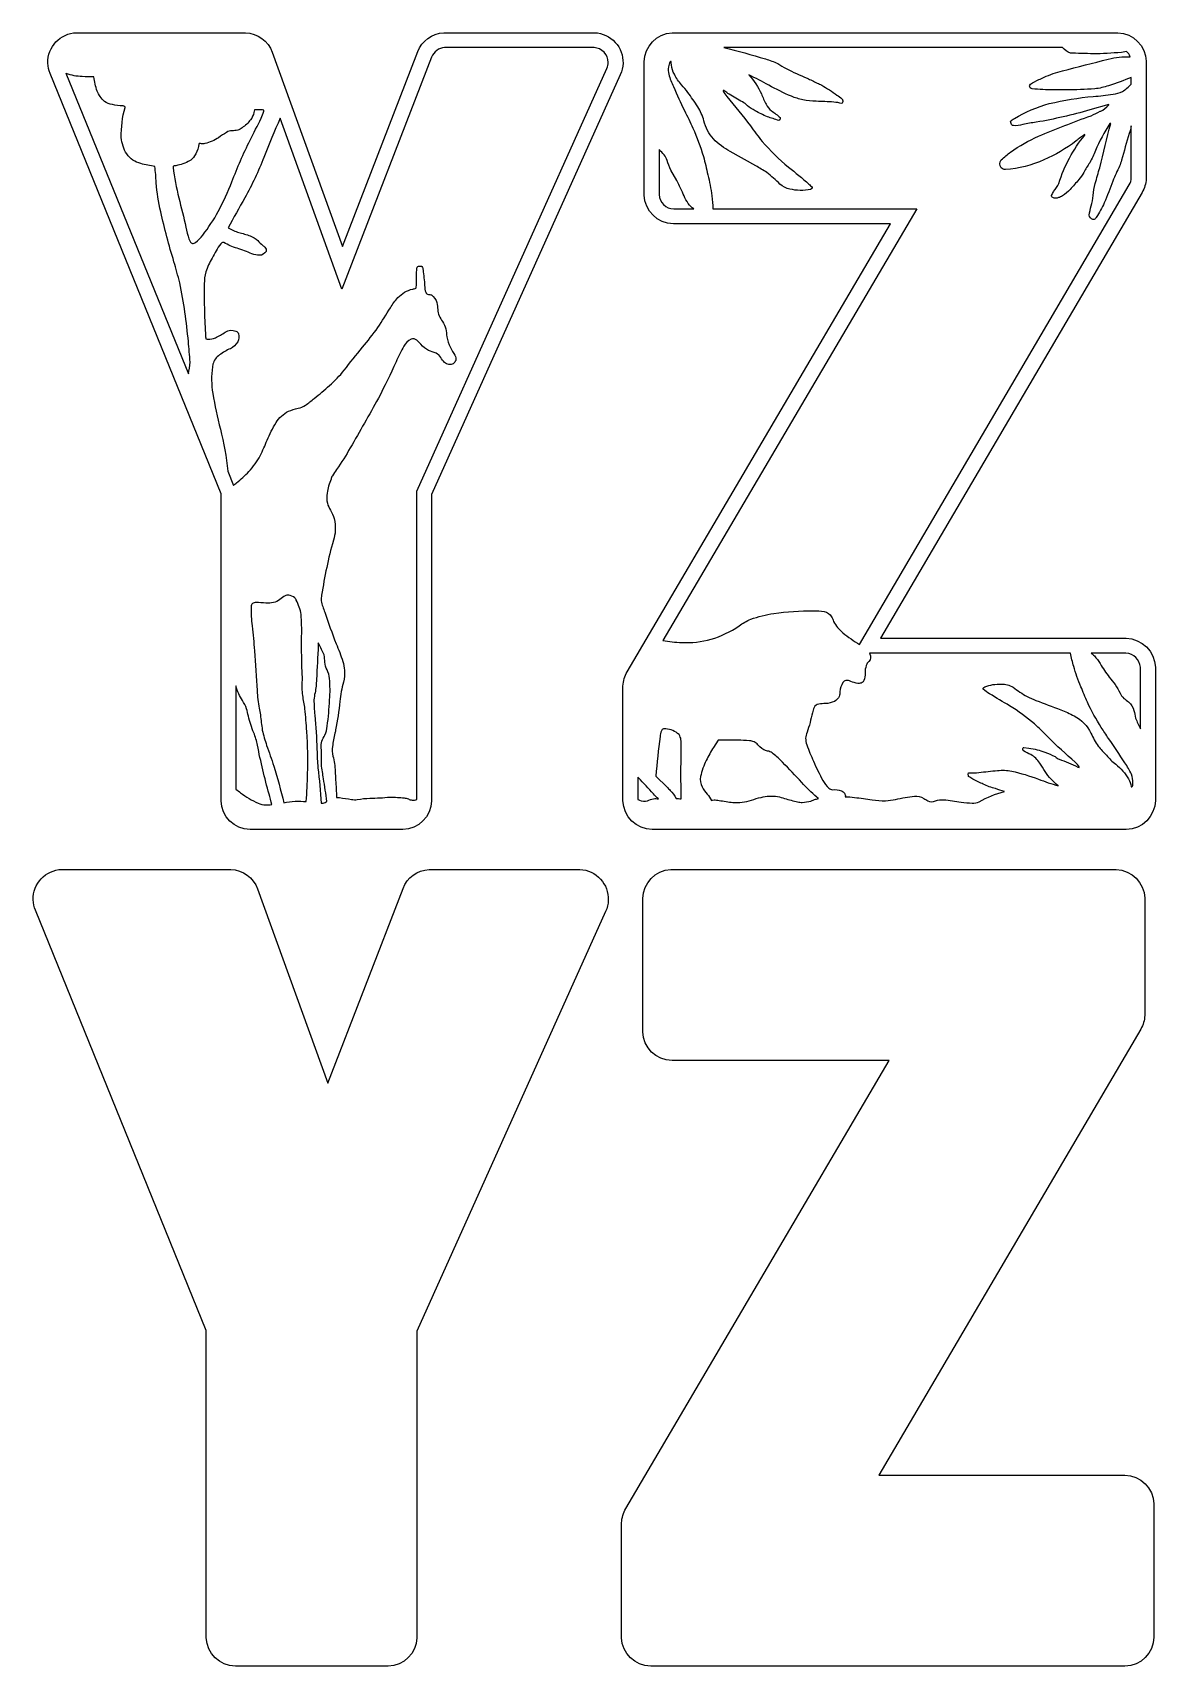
# Model space of a CAD drawing. Extents: x 0 to 1147, y -1 to 1047.
# Drawn here: x 0 to 718, y 0 to 1046 of the extents above; entities that cross this region are included whole.
import ezdxf

# ---------------------------------------------------------------- set-up
doc = ezdxf.new("R2010")
doc.units = 0
doc.header["$MEASUREMENT"] = 0
doc.layers.add('Layer 1', color=7, linetype='Continuous', lineweight=0)

msp = doc.modelspace()

# ---------------------------------------------------------------- linework, layer by layer
at = {"layer": 'Layer 1', "color": 1, "lineweight": 25, "true_color": 0xff0000}
for points, knots in [([(262.7, 1046.3), (255.2, 1045.9), (248.8, 1041.1), (246.1, 1034.2), (246.1, 1034.2), (197.9, 909.5), (197.9, 909.5), (197.9, 909.5), (153, 1033.8), (153, 1033.8), (150.4, 1041.1), (143.6, 1046), (135.9, 1046.3), (135.9, 1046.3), (27.8, 1046.3), (27.8, 1046.3), (17.3, 1046), (9.1, 1037.3), (9.4, 1026.8), (9.5, 1024.6), (9.9, 1022.3), (10.8, 1020.2), (10.8, 1020.2), (120.2, 751), (120.2, 751), (120.2, 751), (120.2, 554.5), (120.2, 554.5), (120.5, 544.4), (128.7, 536.3), (138.8, 536.1), (138.8, 536.1), (236.5, 536.1), (236.5, 536.1), (246.6, 536.4), (254.7, 544.4), (255, 554.5), (255, 554.5), (255, 750.7), (255, 750.7), (255, 750.7), (375.7, 1019.4), (375.7, 1019.4), (380.1, 1028.9), (375.9, 1040.2), (366.4, 1044.6), (364.2, 1045.6), (361.8, 1046.2), (359.3, 1046.3), (359.3, 1046.3), (263.2, 1046.3), (263.2, 1046.3), (263.2, 1046.3), (262.7, 1046.3), (262.7, 1046.3)], [0, 0, 0, 0, 1, 1, 1, 2, 2, 2, 3, 3, 3, 4, 4, 4, 5, 5, 5, 6, 6, 6, 7, 7, 7, 8, 8, 8, 9, 9, 9, 10, 10, 10, 11, 11, 11, 12, 12, 12, 13, 13, 13, 14, 14, 14, 15, 15, 15, 16, 16, 16, 17, 17, 17, 18, 18, 18, 18]), ([(408.9, 1046.3), (399, 1045.7), (391.2, 1037.6), (391, 1027.7), (391, 1027.7), (391, 942.4), (391, 942.4), (391.3, 932.2), (399.5, 924.1), (409.7, 923.9), (409.7, 923.9), (548.7, 923.9), (548.7, 923.9), (548.7, 923.9), (380.1, 637.2), (380.1, 637.2), (378.5, 634.4), (377.6, 631.2), (377.4, 628), (377.4, 628), (377.4, 554.5), (377.4, 554.5), (377.8, 544.4), (386, 536.3), (396.1, 536.1), (396.1, 536.1), (699.5, 536.1), (699.5, 536.1), (709.7, 536.4), (717.9, 544.6), (718.1, 554.8), (718.1, 554.8), (718.1, 640), (718.1, 640), (717.8, 650.2), (709.5, 658.3), (699.4, 658.6), (699.4, 658.6), (542.2, 658.6), (542.2, 658.6), (542.2, 658.6), (709.6, 944), (709.6, 944), (711.2, 946.7), (712.1, 949.7), (712.2, 952.8), (712.2, 952.8), (712.2, 1028), (712.2, 1028), (711.9, 1037.9), (704, 1045.9), (694, 1046.3), (694, 1046.3), (409.4, 1046.3), (409.4, 1046.3), (409.4, 1046.3), (408.9, 1046.3), (408.9, 1046.3)], [0, 0, 0, 0, 1, 1, 1, 2, 2, 2, 3, 3, 3, 4, 4, 4, 5, 5, 5, 6, 6, 6, 7, 7, 7, 8, 8, 8, 9, 9, 9, 10, 10, 10, 11, 11, 11, 12, 12, 12, 13, 13, 13, 14, 14, 14, 15, 15, 15, 16, 16, 16, 17, 17, 17, 18, 18, 18, 19, 19, 19, 19]), ([(358.9, 1036.8), (364, 1036.5), (367.9, 1032.3), (367.9, 1027.3), (367.9, 1026), (367.6, 1024.6), (367.1, 1023.5), (367.1, 1023.5), (245.5, 752.7), (245.5, 752.7), (245.5, 752.7), (245.5, 555.6), (245.5, 555.6), (244.6, 555), (243.6, 554.7), (242.5, 554.9), (241.7, 555.1), (240.9, 555.3), (240.1, 555.7), (239.2, 556), (238.3, 556.3), (237.4, 556.4), (235.9, 556.5), (234.5, 556.6), (233.1, 556.7), (231.5, 556.9), (229.9, 557), (228.3, 556.9), (224.1, 556.5), (219.8, 556.3), (215.5, 556.2), (212.8, 556.1), (210.1, 555.8), (207.4, 555.3), (206.2, 555.2), (204.9, 555.2), (203.7, 555.4), (201.2, 555.8), (198.6, 556.2), (196.1, 556.6), (195.5, 556.7), (194.8, 556.7), (194.2, 556.6), (194.1, 558.5), (194, 560.3), (193.9, 562.2), (193.6, 565.9), (193.4, 569.7), (193.3, 573.4), (193.2, 576.7), (192.6, 580), (191.8, 583.2), (191.3, 585.2), (191.3, 587.2), (191.6, 589.3), (191.9, 592.2), (192.4, 595.1), (193.1, 597.9), (193.3, 598.6), (193.5, 599.2), (193.5, 599.9), (194.8, 605.9), (195.7, 612), (196.2, 618.2), (196.7, 622.4), (197.5, 626.5), (198.6, 630.5), (199.3, 633), (199.5, 635.5), (199.2, 638.1), (199.1, 640), (198.7, 641.9), (198.1, 643.7), (196.9, 647.6), (195.5, 651.4), (193.9, 655.1), (191.3, 661.8), (188.9, 668.5), (186.6, 675.3), (185.7, 677.7), (184.9, 680.1), (184.2, 682.6), (184.2, 683.8), (184.4, 685), (184.6, 686.2), (186.4, 698.1), (188.9, 709.8), (192.1, 721.3), (192.7, 723.3), (193.2, 725.4), (193.3, 727.5), (193.5, 730.1), (193.2, 732.7), (192.6, 735.3), (192, 737.1), (191.2, 738.9), (190.2, 740.6), (189.4, 741.9), (188.7, 743.4), (188.3, 745), (187.8, 747.2), (187.8, 749.4), (188.1, 751.6), (188.6, 754.6), (189.4, 757.6), (190.6, 760.4), (190.8, 761.2), (191.1, 761.9), (191.5, 762.6), (192.3, 764), (193.2, 765.4), (194.2, 766.6), (197.3, 771.1), (200.2, 775.8), (202.9, 780.5), (209, 791), (215, 801.6), (220.9, 812.3), (224.9, 819.9), (228.7, 827.7), (232.2, 835.6), (233.7, 839), (235.3, 842.4), (237.2, 845.6), (238.3, 847.5), (239.9, 849), (241.9, 850), (243.1, 850.5), (244.5, 850.3), (245.5, 849.5), (246.5, 848.7), (247.3, 847.9), (248.1, 846.9), (249.4, 845.2), (251.1, 843.9), (253, 842.9), (254.6, 842.2), (256.2, 841.6), (257.9, 841.1), (259.1, 840.5), (260.1, 839.6), (260.8, 838.4), (261.6, 837.3), (262.4, 836.2), (263.2, 835.1), (264.7, 833.7), (267, 833.4), (268.8, 834.4), (269.5, 835), (270.1, 835.7), (270.4, 836.5), (270.7, 837.6), (270.5, 838.8), (269.9, 839.8), (268.9, 841.4), (267.9, 843.1), (267, 844.8), (266, 847), (265.2, 849.3), (264.7, 851.6), (264.5, 853.3), (264.3, 855), (264.1, 856.7), (263.6, 858.4), (262.9, 859.9), (262, 861.4), (261.2, 862.6), (260.4, 863.8), (259.7, 865.1), (259.2, 866.4), (258.9, 867.7), (258.9, 869), (258.8, 870.5), (258.7, 872), (258.4, 873.5), (257.8, 875.4), (256.5, 877.2), (254.9, 878.4), (254.3, 878.7), (253.6, 878.8), (252.9, 878.8), (252.1, 878.7), (251.4, 879.3), (251.2, 880.1), (250.8, 881.5), (250.6, 882.9), (250.5, 884.4), (250.3, 887.7), (249.9, 891), (249.5, 894.4), (249.4, 895.2), (249.2, 895.9), (248.8, 896.6), (248.8, 896.6), (248.7, 896.8), (248.7, 896.8), (248.6, 896.9), (248.4, 896.9), (248.2, 896.9), (247.5, 897), (246.8, 896.9), (246.2, 896.7), (245.8, 896.4), (245.6, 896), (245.6, 895.5), (245.4, 893.8), (245.3, 892.1), (245.4, 890.3), (245.4, 887.9), (245.3, 885.5), (245.1, 883.1), (245.1, 883), (245, 882.8), (244.9, 882.7), (244.2, 882.5), (243.6, 882.3), (242.9, 882.2), (239.2, 881.3), (235.9, 879.4), (233.4, 876.7), (231.6, 874.7), (230, 872.5), (228.6, 870.2), (226, 865.9), (223.3, 861.7), (220.6, 857.6), (217.4, 853.2), (214.1, 849), (210.7, 844.9), (206.8, 840), (202.8, 835.1), (199, 830.2), (196.1, 826.6), (193, 823.4), (189.6, 820.4), (186.4, 817.5), (183.2, 814.8), (179.8, 812.2), (178, 810.6), (176.2, 809.2), (174.2, 807.8), (172.8, 806.8), (171.2, 806.2), (169.5, 805.9), (167.4, 805.4), (165.4, 804.8), (163.4, 803.9), (160.1, 802.3), (157.4, 799.8), (155.4, 796.7), (153.2, 793.1), (151.3, 789.3), (149.7, 785.4), (148.4, 782.1), (146.9, 778.8), (145.3, 775.5), (143.3, 771.8), (140.9, 768.4), (138.1, 765.3), (135.6, 762.8), (132.9, 760.4), (130.1, 758.1), (129.4, 757.6), (128.8, 757.1), (128.2, 756.5), (128.2, 756.5), (124.5, 765.6), (124.5, 765.6), (123.6, 774.7), (122, 783.7), (119.8, 792.5), (117.9, 800.1), (116.2, 807.7), (114.9, 815.4), (114, 821), (113.9, 826.8), (114.7, 832.4), (114.7, 832.4), (115, 834.1), (115, 834.1), (115.7, 836.5), (117.2, 838.6), (119.3, 840), (121.4, 841.6), (123.7, 843), (126.2, 844), (128.1, 845), (129.7, 846.6), (130.9, 848.4), (131.8, 850), (131.9, 851.9), (131.4, 853.6), (131.1, 854.3), (130.5, 854.9), (129.7, 855.2), (127.5, 856.2), (124.9, 856), (122.9, 854.6), (120.9, 853.2), (118.8, 852), (116.6, 850.9), (115.1, 850.3), (113.5, 850), (111.9, 850), (111.5, 850.1), (111.1, 850.2), (110.7, 850.3), (110.7, 850.3), (110.6, 850.4), (110.6, 850.4), (110.4, 851.2), (110.2, 852), (110.2, 852.8), (109.6, 863.7), (109.4, 874.6), (109.5, 885.6), (109.5, 888.1), (109.8, 890.7), (110.4, 893.2), (111.5, 896.2), (112.9, 899.1), (114.5, 902), (116.1, 905.2), (117.9, 908.2), (120, 911.1), (120.4, 911.6), (120.9, 911.9), (121.5, 912), (121.7, 912), (121.9, 912), (122.1, 911.9), (124.7, 910.4), (127.5, 909.2), (130.5, 908.3), (133.7, 907.2), (136.8, 906), (140, 904.8), (141.6, 904.2), (143.2, 903.9), (144.9, 903.8), (146.6, 903.8), (148.2, 904.8), (149, 906.3), (149.3, 907.3), (149, 908.3), (148.3, 909), (147.9, 909.4), (147.4, 909.8), (146.9, 910.1), (145.7, 911.1), (144.7, 912.1), (143.7, 913.3), (142.4, 914.6), (140.7, 915.6), (138.9, 916.2), (136.5, 917.1), (134, 917.8), (131.6, 918.4), (129.2, 919.1), (127, 920.1), (124.8, 921.3), (128.2, 927.8), (131.8, 934.2), (135.5, 940.6), (140.1, 948.9), (144.2, 957.6), (147.6, 966.5), (150.9, 975), (154.4, 983.3), (158.1, 991.6), (158.1, 991.6), (197.6, 882.2), (197.6, 882.2), (197.6, 882.2), (255, 1030.7), (255, 1030.7), (256.3, 1034.2), (259.6, 1036.6), (263.3, 1036.8), (263.3, 1036.8), (358.9, 1036.8), (358.9, 1036.8)], [0, 0, 0, 0, 1, 1, 1, 2, 2, 2, 3, 3, 3, 4, 4, 4, 5, 5, 5, 6, 6, 6, 7, 7, 7, 8, 8, 8, 9, 9, 9, 10, 10, 10, 11, 11, 11, 12, 12, 12, 13, 13, 13, 14, 14, 14, 15, 15, 15, 16, 16, 16, 17, 17, 17, 18, 18, 18, 19, 19, 19, 20, 20, 20, 21, 21, 21, 22, 22, 22, 23, 23, 23, 24, 24, 24, 25, 25, 25, 26, 26, 26, 27, 27, 27, 28, 28, 28, 29, 29, 29, 30, 30, 30, 31, 31, 31, 32, 32, 32, 33, 33, 33, 34, 34, 34, 35, 35, 35, 36, 36, 36, 37, 37, 37, 38, 38, 38, 39, 39, 39, 40, 40, 40, 41, 41, 41, 42, 42, 42, 43, 43, 43, 44, 44, 44, 45, 45, 45, 46, 46, 46, 47, 47, 47, 48, 48, 48, 49, 49, 49, 50, 50, 50, 51, 51, 51, 52, 52, 52, 53, 53, 53, 54, 54, 54, 55, 55, 55, 56, 56, 56, 57, 57, 57, 58, 58, 58, 59, 59, 59, 60, 60, 60, 61, 61, 61, 62, 62, 62, 63, 63, 63, 64, 64, 64, 65, 65, 65, 66, 66, 66, 67, 67, 67, 68, 68, 68, 69, 69, 69, 70, 70, 70, 71, 71, 71, 72, 72, 72, 73, 73, 73, 74, 74, 74, 75, 75, 75, 76, 76, 76, 77, 77, 77, 78, 78, 78, 79, 79, 79, 80, 80, 80, 81, 81, 81, 82, 82, 82, 83, 83, 83, 84, 84, 84, 85, 85, 85, 86, 86, 86, 87, 87, 87, 88, 88, 88, 89, 89, 89, 90, 90, 90, 91, 91, 91, 92, 92, 92, 93, 93, 93, 94, 94, 94, 95, 95, 95, 96, 96, 96, 97, 97, 97, 98, 98, 98, 99, 99, 99, 100, 100, 100, 101, 101, 101, 102, 102, 102, 103, 103, 103, 104, 104, 104, 105, 105, 105, 106, 106, 106, 107, 107, 107, 108, 108, 108, 109, 109, 109, 110, 110, 110, 111, 111, 111, 112, 112, 112, 113, 113, 113, 114, 114, 114, 115, 115, 115, 116, 116, 116, 117, 117, 117, 118, 118, 118, 119, 119, 119, 120, 120, 120, 121, 121, 121, 122, 122, 122, 123, 123, 123, 124, 124, 124, 125, 125, 125, 126, 126, 126, 127, 127, 127, 127]), ([(658.7, 1036.8), (660, 1035.2), (661.8, 1034), (663.8, 1033.3), (664.2, 1033.2), (664.6, 1033.2), (665.1, 1033.2), (670.2, 1033), (675.3, 1032.9), (680.4, 1032.8), (686.5, 1032.9), (692.6, 1033.3), (698.6, 1034), (698.6, 1034), (699.7, 1034.3), (699.7, 1034.3), (700.7, 1033.3), (701.5, 1032.2), (702, 1030.9), (697.3, 1031.1), (692.6, 1030.6), (688, 1029.4), (678.3, 1026.9), (668.3, 1024.4), (658.6, 1021.9), (654.6, 1020.9), (650.6, 1019.5), (646.9, 1017.8), (645.8, 1017.2), (644.8, 1016.7), (643.6, 1016.4), (641.7, 1015.5), (639.8, 1014.5), (638.1, 1013.3), (637.5, 1012.6), (637.5, 1011.7), (638, 1011), (638.3, 1010.7), (638.7, 1010.4), (639.2, 1010.3), (641.5, 1010.2), (643.7, 1010.1), (646, 1009.9), (651, 1009.6), (656, 1009.6), (660.9, 1009.7), (667.1, 1009.7), (673.2, 1009.9), (679.3, 1010.4), (682.3, 1010.7), (685.3, 1011.4), (688.2, 1012.4), (693.1, 1014), (697.9, 1015.8), (702.7, 1017.6), (702.7, 1017.6), (702.7, 1013.3), (702.7, 1013.3), (700.9, 1011.5), (699, 1010), (697, 1008.6), (695, 1007.9), (693, 1007.3), (691, 1007), (686.8, 1006.2), (682.6, 1005.7), (678.4, 1005.5), (668.9, 1004.7), (659.5, 1003.2), (650.2, 1000.9), (642.4, 998.8), (634.8, 995.5), (627.9, 991.3), (626.9, 991), (626.1, 990.4), (625.5, 989.6), (625.5, 988.6), (625.9, 987.7), (626.6, 987), (626.8, 986.9), (627, 986.8), (627.3, 986.8), (629.3, 986.7), (631.3, 986.9), (633.2, 987.5), (636.1, 988.1), (639, 988.6), (641.9, 989), (653.5, 991), (664.8, 993.6), (676.1, 996.9), (676.1, 996.9), (688.4, 1000.4), (688.4, 1000.4), (688.4, 1000.2), (688.4, 1000), (688.2, 999.9), (686.7, 998.3), (685, 997), (683.1, 996), (683.1, 996), (682.8, 996), (682.8, 996), (680.9, 995.1), (678.9, 994.1), (677, 993.2), (665.7, 989.1), (654.4, 984.7), (643.3, 980), (637, 977.2), (631.1, 973.9), (625.5, 969.9), (623.4, 968.4), (621.4, 966.7), (619.5, 964.9), (618.4, 963.4), (618.3, 961.4), (619.4, 959.8), (620.1, 959.1), (621.1, 958.6), (622.2, 958.7), (630.7, 959.3), (639, 961.3), (646.8, 964.9), (654.1, 968), (661.1, 972.1), (667.4, 977.1), (669.2, 978.5), (671, 979.8), (672.9, 981.1), (672.9, 981.1), (673, 981.1), (673, 981.1), (673, 981.1), (673, 981), (673, 981), (673, 981), (673, 980.8), (673, 980.8), (665.5, 971.6), (659.8, 961.1), (656.3, 949.8), (655.4, 948), (654.3, 946.3), (653, 944.6), (652.5, 943.8), (652, 943), (651.7, 942.1), (651.6, 941.5), (651.9, 940.9), (652.5, 940.7), (653.7, 940.3), (654.9, 940.3), (656.1, 940.7), (657, 940.9), (657.8, 941.3), (658.6, 941.8), (660.5, 943), (662.2, 944.4), (663.6, 946), (665.5, 948.1), (667.3, 950.2), (669.2, 952.3), (670.3, 953.8), (671.4, 955.3), (672.3, 956.8), (673.5, 959), (674.7, 961), (676.1, 963.1), (677.5, 965.6), (678.7, 968.1), (679.7, 970.8), (682.4, 976.8), (685.4, 982.6), (688.9, 988.2), (689, 988.3), (689.2, 988.3), (689.4, 988.2), (689.4, 988.2), (689.5, 988.1), (689.5, 988.1), (687, 978.7), (684.7, 969.3), (682.5, 959.9), (681.6, 956.5), (680.6, 953.2), (679.6, 949.8), (678.9, 947.3), (678.5, 944.6), (678.4, 942), (678.1, 939.8), (677.7, 937.6), (677, 935.4), (676.5, 933.5), (676.1, 931.5), (675.7, 929.5), (676, 928.2), (676.9, 927.2), (678.1, 926.7), (678.4, 926.7), (678.7, 926.7), (679, 926.7), (679.5, 927.1), (680, 927.6), (680.3, 928.1), (682.3, 931.1), (684, 934.2), (685.4, 937.4), (687.3, 942), (689.2, 946.7), (690.9, 951.3), (692.2, 954.6), (693.7, 957.8), (695.2, 960.9), (695.7, 962.1), (696.1, 963.4), (696.5, 964.7), (698, 970.4), (699.7, 976.1), (701.4, 981.7), (701.9, 983.3), (702.3, 985), (702.7, 986.6), (702.7, 986.6), (702.7, 953.5), (702.7, 953.5), (702.7, 951.9), (702.2, 950.3), (701.4, 948.9), (701.4, 948.9), (528.8, 654.7), (528.8, 654.7), (525.1, 656.8), (521.5, 659.3), (518.2, 662.1), (515.7, 664.1), (513.6, 666.6), (512.2, 669.4), (511.9, 670.4), (511.5, 671.4), (510.9, 672.3), (510, 674.1), (508.2, 675.3), (506.2, 675.7), (503.9, 676.1), (501.6, 676.3), (499.3, 676.2), (490.8, 676.2), (482.3, 675.6), (473.9, 674.5), (468.9, 673.8), (464, 672.5), (459.2, 670.8), (456.6, 669.7), (454, 668.3), (451.7, 666.5), (446.2, 662.8), (440.2, 659.9), (433.8, 658), (427.7, 656.3), (421.3, 655.6), (415, 655.9), (411, 656.1), (406.9, 656.4), (402.9, 657.1), (402.9, 657.1), (565.4, 933.5), (565.4, 933.5), (565.4, 933.5), (435, 933.5), (435, 933.5), (434.9, 936.3), (434.6, 939.1), (434.2, 941.8), (433.7, 946.4), (432.9, 950.9), (431.7, 955.4), (430.8, 959.3), (429.9, 963.2), (428.9, 967.1), (427, 973.3), (424.8, 979.3), (422.1, 985.2), (420.5, 989), (418.7, 992.8), (416.7, 996.5), (414.3, 1001.5), (412, 1006.6), (409.8, 1011.8), (408.5, 1014.3), (407.5, 1017), (406.7, 1019.7), (406.4, 1021.3), (406.3, 1022.9), (406.6, 1024.4), (406.6, 1025.6), (407, 1026.7), (407.6, 1027.7), (407.8, 1027.8), (408, 1027.9), (408.2, 1027.8), (408.3, 1027.1), (408.4, 1026.4), (408.4, 1025.7), (408.6, 1023.6), (409.3, 1021.6), (410.3, 1019.7), (411.6, 1017.3), (413.1, 1015), (414.9, 1013), (416.3, 1011.3), (417.6, 1009.7), (419, 1008.1), (421.1, 1005.1), (423.2, 1002), (425.3, 998.9), (427, 996.1), (428.3, 993.1), (429.2, 989.9), (430.3, 985.6), (432.4, 981.6), (435.3, 978.3), (438.5, 975.1), (442.1, 972.3), (446.1, 970.3), (446.1, 970.3), (462.4, 961.1), (462.4, 961.1), (464.8, 959.8), (467.1, 958.3), (469.4, 956.8), (472.3, 954.5), (475.2, 952), (477.9, 949.3), (479.7, 947.7), (481.9, 946.7), (484.2, 946.2), (488.5, 945.1), (493.1, 945.1), (497.5, 946), (497.9, 946.1), (498.2, 946.4), (498.4, 946.8), (498.4, 946.9), (498.4, 947), (498.4, 947.2), (497.9, 948), (497.2, 948.8), (496.4, 949.4), (492.2, 953.1), (487.8, 956.8), (483.3, 960.2), (477.3, 965.2), (471.7, 970.7), (466.5, 976.7), (463.9, 979.9), (461.4, 983.2), (459, 986.6), (454.1, 993.1), (449.1, 999.3), (443.8, 1005.4), (442.9, 1006.5), (442.1, 1007.7), (441.5, 1009), (441.5, 1009), (441.5, 1009.2), (441.5, 1009.2), (441.5, 1009.2), (441.6, 1009.3), (441.6, 1009.3), (441.9, 1009.3), (442.3, 1009.2), (442.5, 1008.9), (443.5, 1008.3), (444.4, 1007.6), (445.3, 1006.9), (448.1, 1005.2), (451, 1003.5), (453.9, 1002), (455.1, 1001.4), (456.1, 1000.6), (457, 999.6), (458.5, 998.4), (460.2, 997.3), (462, 996.4), (464.5, 994.9), (467.1, 993.7), (469.8, 992.5), (472.2, 991.7), (474.7, 990.9), (477.2, 990.1), (477.7, 990.3), (478.1, 990.7), (478.1, 991.2), (478.1, 991.5), (478.1, 991.7), (478.1, 992), (476.2, 993.5), (474.4, 994.9), (472.4, 996.3), (471.1, 997.4), (469.9, 998.9), (469.1, 1000.5), (467.9, 1002.6), (466.9, 1004.8), (466, 1007.1), (464, 1011.5), (461.3, 1015.7), (458, 1019.3), (462.3, 1017.2), (466.5, 1015), (470.7, 1012.7), (475.4, 1010.1), (480.2, 1007.8), (485.2, 1005.6), (487.6, 1004.6), (490, 1003.9), (492.6, 1003.3), (495.4, 1002.8), (498.2, 1002.5), (501.1, 1002.4), (504.8, 1002.3), (508.5, 1002.1), (512.3, 1001.9), (514, 1001.7), (515.8, 1001.4), (517.5, 1001), (517.5, 1001), (517.7, 1001.1), (517.7, 1001.1), (518.1, 1001.8), (518.2, 1002.6), (518, 1003.3), (517.9, 1003.5), (517.8, 1003.7), (517.7, 1003.8), (516.7, 1004.8), (515.5, 1005.7), (514.3, 1006.4), (511.2, 1008.7), (508, 1010.8), (504.6, 1012.7), (503.7, 1013.2), (502.7, 1013.7), (501.7, 1014), (499.5, 1015.1), (497.4, 1016.2), (495.3, 1017.2), (490.7, 1019.1), (486.3, 1021.1), (481.9, 1023.3), (480, 1024.3), (478.2, 1025.4), (476.5, 1026.6), (473.9, 1027.8), (471.3, 1028.7), (468.6, 1029.5), (459.8, 1032.2), (450.9, 1034.7), (441.9, 1036.8), (441.9, 1036.8), (658.7, 1036.8), (658.7, 1036.8)], [0, 0, 0, 0, 1, 1, 1, 2, 2, 2, 3, 3, 3, 4, 4, 4, 5, 5, 5, 6, 6, 6, 7, 7, 7, 8, 8, 8, 9, 9, 9, 10, 10, 10, 11, 11, 11, 12, 12, 12, 13, 13, 13, 14, 14, 14, 15, 15, 15, 16, 16, 16, 17, 17, 17, 18, 18, 18, 19, 19, 19, 20, 20, 20, 21, 21, 21, 22, 22, 22, 23, 23, 23, 24, 24, 24, 25, 25, 25, 26, 26, 26, 27, 27, 27, 28, 28, 28, 29, 29, 29, 30, 30, 30, 31, 31, 31, 32, 32, 32, 33, 33, 33, 34, 34, 34, 35, 35, 35, 36, 36, 36, 37, 37, 37, 38, 38, 38, 39, 39, 39, 40, 40, 40, 41, 41, 41, 42, 42, 42, 43, 43, 43, 44, 44, 44, 45, 45, 45, 46, 46, 46, 47, 47, 47, 48, 48, 48, 49, 49, 49, 50, 50, 50, 51, 51, 51, 52, 52, 52, 53, 53, 53, 54, 54, 54, 55, 55, 55, 56, 56, 56, 57, 57, 57, 58, 58, 58, 59, 59, 59, 60, 60, 60, 61, 61, 61, 62, 62, 62, 63, 63, 63, 64, 64, 64, 65, 65, 65, 66, 66, 66, 67, 67, 67, 68, 68, 68, 69, 69, 69, 70, 70, 70, 71, 71, 71, 72, 72, 72, 73, 73, 73, 74, 74, 74, 75, 75, 75, 76, 76, 76, 77, 77, 77, 78, 78, 78, 79, 79, 79, 80, 80, 80, 81, 81, 81, 82, 82, 82, 83, 83, 83, 84, 84, 84, 85, 85, 85, 86, 86, 86, 87, 87, 87, 88, 88, 88, 89, 89, 89, 90, 90, 90, 91, 91, 91, 92, 92, 92, 93, 93, 93, 94, 94, 94, 95, 95, 95, 96, 96, 96, 97, 97, 97, 98, 98, 98, 99, 99, 99, 100, 100, 100, 101, 101, 101, 102, 102, 102, 103, 103, 103, 104, 104, 104, 105, 105, 105, 106, 106, 106, 107, 107, 107, 108, 108, 108, 109, 109, 109, 110, 110, 110, 111, 111, 111, 112, 112, 112, 113, 113, 113, 114, 114, 114, 115, 115, 115, 116, 116, 116, 117, 117, 117, 118, 118, 118, 119, 119, 119, 120, 120, 120, 121, 121, 121, 122, 122, 122, 123, 123, 123, 124, 124, 124, 125, 125, 125, 126, 126, 126, 127, 127, 127, 128, 128, 128, 129, 129, 129, 130, 130, 130, 131, 131, 131, 132, 132, 132, 133, 133, 133, 134, 134, 134, 135, 135, 135, 136, 136, 136, 137, 137, 137, 138, 138, 138, 139, 139, 139, 140, 140, 140, 141, 141, 141, 142, 142, 142, 143, 143, 143, 144, 144, 144, 145, 145, 145, 146, 146, 146, 147, 147, 147, 148, 148, 148, 149, 149, 149, 150, 150, 150, 151, 151, 151, 152, 152, 152, 153, 153, 153, 154, 154, 154, 154]), ([(21.2, 1020.3), (24.4, 1019), (27.8, 1018.3), (31.3, 1018.2), (33.8, 1018.1), (36.3, 1018), (38.8, 1018), (39.2, 1014.9), (39.9, 1011.9), (41, 1008.9), (42, 1006.4), (43.6, 1004.2), (45.6, 1002.3), (47.1, 1001.2), (48.8, 1000.5), (50.7, 1000.3), (52.9, 999.9), (55.2, 999.6), (57.5, 999.4), (57.9, 999.3), (58.3, 999.1), (58.7, 998.9), (58.8, 998.8), (58.8, 998.6), (58.8, 998.4), (57.1, 992.2), (56.3, 985.7), (56.4, 979.2), (56.7, 975.5), (57.9, 971.9), (59.9, 968.7), (62, 965.6), (65.2, 963.4), (68.9, 962.5), (71.8, 961.7), (74.9, 961.1), (77.9, 960.6), (78.3, 957.2), (78.6, 953.8), (78.7, 950.3), (79.2, 944), (80.2, 937.8), (81.6, 931.6), (84.1, 920.9), (86.9, 910.2), (90.1, 899.7), (91.4, 895.2), (92.6, 890.7), (93.8, 886.1), (96.4, 873.7), (98.2, 861.2), (99.3, 848.6), (99.7, 844.2), (100.1, 839.8), (100.4, 835.4), (100.3, 832.8), (99.9, 830.3), (99.3, 827.8), (99.3, 827.8), (21, 1020.4), (21, 1020.4), (21, 1020.4), (21.2, 1020.3), (21.2, 1020.3)], [0, 0, 0, 0, 1, 1, 1, 2, 2, 2, 3, 3, 3, 4, 4, 4, 5, 5, 5, 6, 6, 6, 7, 7, 7, 8, 8, 8, 9, 9, 9, 10, 10, 10, 11, 11, 11, 12, 12, 12, 13, 13, 13, 14, 14, 14, 15, 15, 15, 16, 16, 16, 17, 17, 17, 18, 18, 18, 19, 19, 19, 20, 20, 20, 21, 21, 21, 21]), ([(145.7, 996.9), (146.3, 996.9), (147, 996.9), (147.7, 996.7), (147.7, 996.5), (147.7, 996.2), (147.6, 996), (147.1, 994.4), (146.5, 992.9), (145.8, 991.5), (143.6, 986.8), (141.2, 982.1), (138.8, 977.5), (134.5, 968.8), (130.6, 960), (127.2, 950.9), (124.6, 944.4), (121.7, 938), (118.4, 931.8), (115.5, 926.5), (112.2, 921.5), (108.6, 916.7), (107.2, 915), (105.6, 913.4), (103.9, 912), (103.3, 911.6), (102.6, 911.3), (102, 911.3), (101.3, 911.5), (100.7, 912), (100.4, 912.6), (100.1, 913.1), (99.8, 913.7), (99.7, 914.3), (98.9, 916.7), (98.3, 919.2), (97.8, 921.8), (96.3, 928.1), (94.8, 934.4), (93.2, 940.6), (91.6, 947.1), (90.4, 953.6), (89.5, 960.1), (89.5, 960.1), (89.5, 960.7), (89.5, 960.7), (89.7, 960.9), (89.9, 961), (90.2, 961), (93.3, 961.4), (96.3, 962.4), (99.1, 963.8), (99.1, 963.8), (100.8, 964.7), (100.8, 964.7), (102.1, 965.8), (103.2, 967.1), (104, 968.7), (105, 970.6), (105.7, 972.8), (106.1, 975), (106.1, 975), (106.3, 975.3), (106.3, 975.3), (106.5, 975.4), (106.8, 975.5), (107, 975.4), (107.9, 975.1), (108.9, 975), (109.9, 975.3), (113, 976.1), (116, 977.4), (118.7, 979.1), (120.4, 980.3), (122.1, 981.4), (123.7, 982.5), (124.8, 983.2), (126, 983.6), (127.2, 983.5), (128.4, 983.6), (129.7, 983.7), (130.9, 983.9), (131.9, 984.2), (132.9, 984.7), (133.7, 985.4), (135.8, 986.9), (137.6, 988.6), (139.1, 990.6), (140.2, 992), (140.9, 993.6), (141.3, 995.3), (141.3, 995.3), (141.7, 996.9), (141.7, 996.9), (141.7, 996.9), (145.7, 996.9), (145.7, 996.9)], [0, 0, 0, 0, 1, 1, 1, 2, 2, 2, 3, 3, 3, 4, 4, 4, 5, 5, 5, 6, 6, 6, 7, 7, 7, 8, 8, 8, 9, 9, 9, 10, 10, 10, 11, 11, 11, 12, 12, 12, 13, 13, 13, 14, 14, 14, 15, 15, 15, 16, 16, 16, 17, 17, 17, 18, 18, 18, 19, 19, 19, 20, 20, 20, 21, 21, 21, 22, 22, 22, 23, 23, 23, 24, 24, 24, 25, 25, 25, 26, 26, 26, 27, 27, 27, 28, 28, 28, 29, 29, 29, 30, 30, 30, 31, 31, 31, 32, 32, 32, 32]), ([(400.7, 971.4), (401.7, 970.3), (402.7, 969.2), (403.8, 968.1), (404.7, 967.1), (405.3, 965.9), (405.6, 964.5), (406.3, 962.4), (407, 960.4), (408, 958.4), (408, 958.4), (411.9, 951.7), (411.9, 951.7), (413.5, 948.4), (415.1, 945.1), (416.5, 941.8), (417.2, 940.1), (418.1, 938.5), (419.2, 937), (420.2, 935.6), (421.4, 934.4), (422.8, 933.5), (422.8, 933.5), (409.9, 933.5), (409.9, 933.5), (404.8, 933.6), (400.7, 937.6), (400.6, 942.7), (400.6, 942.7), (400.6, 971.6), (400.6, 971.6), (400.6, 971.6), (400.7, 971.4), (400.7, 971.4)], [0, 0, 0, 0, 1, 1, 1, 2, 2, 2, 3, 3, 3, 4, 4, 4, 5, 5, 5, 6, 6, 6, 7, 7, 7, 8, 8, 8, 9, 9, 9, 10, 10, 10, 11, 11, 11, 11]), ([(163.5, 686.2), (164.9, 685.9), (166.3, 685.3), (167.4, 684.4), (167.8, 684), (168.2, 683.5), (168.4, 683), (169.9, 680.1), (170.9, 677), (171.5, 673.9), (171.8, 669.3), (171.9, 664.6), (171.8, 660), (171.7, 653.3), (171.8, 646.5), (172, 639.7), (172.2, 637), (172.3, 634.4), (172.3, 631.7), (172.1, 628.4), (172.1, 625.2), (172.5, 621.9), (173, 619.1), (173.5, 616.3), (173.9, 613.5), (174.4, 608.7), (174.8, 603.8), (175.1, 598.9), (175.7, 589.9), (175.9, 580.9), (175.6, 571.9), (175.4, 565.9), (175.2, 560), (174.8, 554), (170, 554.5), (165.1, 554.3), (160.4, 553.3), (158.5, 561.2), (156.3, 569.1), (154, 576.8), (152.5, 581.2), (151, 585.6), (149.4, 590), (148.3, 593.2), (147.4, 596.5), (146.6, 599.8), (146.2, 603.1), (145.8, 606.3), (145.4, 609.5), (145.2, 610.9), (144.9, 612.4), (144.6, 613.8), (144, 617.5), (143.5, 621.3), (143.3, 625.1), (142.7, 633.5), (142.2, 642.2), (141.6, 650.6), (141.2, 655.9), (140.7, 661.2), (140.1, 666.5), (139.6, 670.6), (139.4, 674.7), (139.5, 678.7), (139.5, 679.6), (139.8, 680.3), (140.3, 680.9), (141, 681.3), (141.8, 681.5), (142.6, 681.5), (144.7, 681.5), (146.8, 681.3), (148.9, 681.1), (150.5, 681), (152.2, 681.1), (153.8, 681.4), (155.3, 681.8), (156.7, 682.5), (157.9, 683.5), (158.9, 684.4), (160, 685.2), (161.2, 685.8), (161.9, 686.1), (162.7, 686.2), (163.5, 686.2)], [0, 0, 0, 0, 1, 1, 1, 2, 2, 2, 3, 3, 3, 4, 4, 4, 5, 5, 5, 6, 6, 6, 7, 7, 7, 8, 8, 8, 9, 9, 9, 10, 10, 10, 11, 11, 11, 12, 12, 12, 13, 13, 13, 14, 14, 14, 15, 15, 15, 16, 16, 16, 17, 17, 17, 18, 18, 18, 19, 19, 19, 20, 20, 20, 21, 21, 21, 22, 22, 22, 23, 23, 23, 24, 24, 24, 25, 25, 25, 26, 26, 26, 27, 27, 27, 28, 28, 28, 28]), ([(182.8, 655), (184, 652.7), (185.2, 650.3), (186.2, 647.9), (186.5, 646.3), (186.6, 644.8), (186.7, 643.2), (186.8, 641.5), (187.2, 639.9), (188.1, 638.4), (188.9, 636.7), (189.5, 634.8), (189.6, 632.8), (190, 628.3), (190.1, 623.8), (189.7, 619.2), (189.4, 613.6), (188.9, 607.9), (188.2, 602.3), (188, 600.3), (187.5, 598.4), (186.6, 596.6), (186, 595.3), (185.3, 594.1), (184.8, 592.8), (184.2, 591.4), (184.1, 589.9), (184.3, 588.4), (184.5, 586.6), (184.6, 584.7), (184.5, 582.9), (184.3, 579.6), (184.5, 576.3), (185.1, 573.1), (185.3, 571.6), (185.6, 570.2), (185.8, 568.7), (186.6, 563.9), (187.3, 559), (188, 554.1), (187.2, 553.6), (186.4, 553.3), (185.5, 553.1), (185.1, 553), (184.7, 552.9), (184.3, 553), (183.8, 560.5), (183.1, 568.1), (182.2, 575.6), (181.9, 579.5), (181.7, 583.4), (181.6, 587.3), (181.4, 594.7), (180.9, 602.1), (180.2, 609.4), (179.9, 612.7), (179.7, 616), (179.7, 619.2), (179.8, 620.7), (180, 622.2), (180.4, 623.6), (180.9, 626.5), (181.2, 629.3), (181.3, 632.2), (181.7, 639.5), (182.1, 646.8), (182.4, 654.1), (182.4, 654.1), (182.4, 655.6), (182.4, 655.6), (182.4, 655.6), (182.8, 655), (182.8, 655)], [0, 0, 0, 0, 1, 1, 1, 2, 2, 2, 3, 3, 3, 4, 4, 4, 5, 5, 5, 6, 6, 6, 7, 7, 7, 8, 8, 8, 9, 9, 9, 10, 10, 10, 11, 11, 11, 12, 12, 12, 13, 13, 13, 14, 14, 14, 15, 15, 15, 16, 16, 16, 17, 17, 17, 18, 18, 18, 19, 19, 19, 20, 20, 20, 21, 21, 21, 22, 22, 22, 23, 23, 23, 24, 24, 24, 24]), ([(663.8, 649), (664.3, 646.2), (665, 643.4), (665.9, 640.6), (667.1, 636.2), (668.6, 631.8), (670.5, 627.6), (671.8, 624.3), (673.1, 620.9), (674.6, 617.7), (677.2, 612.1), (680.2, 606.7), (683.5, 601.5), (685, 599.1), (686.5, 596.8), (688.2, 594.5), (691.8, 589.4), (695.3, 584.1), (698.6, 578.8), (700.2, 576.5), (701.6, 574.1), (702.8, 571.5), (703.5, 569.8), (703.8, 567.8), (703.7, 565.9), (703.9, 565), (703.6, 564.1), (703.1, 563.4), (703.1, 563.4), (703, 563.4), (703, 563.4), (703, 563.4), (702.9, 563.4), (702.9, 563.4), (702.8, 563.4), (702.8, 563.5), (702.7, 563.5), (702.7, 563.5), (702.7, 563.7), (702.7, 563.7), (702.3, 565.4), (701.8, 567), (701, 568.5), (698.8, 572.1), (696, 575.2), (692.7, 577.9), (690.5, 579.6), (688.6, 581.6), (686.8, 583.7), (685, 585.6), (683.2, 587.5), (681.6, 589.6), (679.7, 592.1), (678.2, 594.9), (676.9, 597.8), (674.6, 602.5), (670.8, 606.4), (666.2, 608.9), (663.4, 610.4), (660.5, 611.7), (657.5, 612.8), (652, 614.9), (647.1, 616.7), (641.7, 618.8), (639.8, 619.6), (637.9, 620.4), (636, 621.3), (632.9, 623.1), (629.9, 625), (627, 627.2), (624.8, 628.6), (622.2, 629.3), (619.5, 629.2), (615.9, 629.4), (612.3, 628.8), (608.9, 627.5), (608.5, 627.3), (608.2, 627), (607.9, 626.6), (607.9, 626.4), (607.9, 626.2), (608, 626), (609.2, 624.9), (610.6, 623.9), (612, 623.1), (616.2, 620.4), (620.5, 617.8), (624.8, 615.4), (630.4, 611.9), (635.7, 608), (640.8, 603.8), (643.7, 601.1), (646.6, 598.3), (649.3, 595.4), (655, 589.8), (660.8, 584.4), (666.8, 579.2), (667.8, 578.3), (668.7, 577.3), (669.4, 576.2), (669.4, 576.2), (669.4, 575.9), (669.4, 575.9), (669.1, 575.9), (668.8, 576), (668.5, 576.1), (664.6, 578.1), (660.6, 579.8), (656.5, 581.1), (655.6, 581.6), (654.7, 582.1), (653.9, 582.8), (651.8, 583.9), (649.6, 584.9), (647.4, 585.6), (644.1, 586.9), (640.7, 587.8), (637.2, 588.2), (637.2, 588.2), (633.9, 588.7), (633.9, 588.7), (633.9, 588.7), (633.7, 588.6), (633.7, 588.6), (633.7, 588.6), (633.5, 588.4), (633.5, 588.4), (633.4, 588.2), (633.3, 588), (633.3, 587.8), (633.3, 587.8), (633.2, 587.6), (633.2, 587.6), (633.2, 587.6), (633.2, 587.4), (633.2, 587.4), (633.2, 587.4), (633.3, 587.1), (633.3, 587.1), (633.4, 586.9), (633.4, 586.8), (633.5, 586.7), (633.5, 586.7), (633.7, 586.6), (633.7, 586.6), (635.2, 585.7), (636.8, 584.9), (638.4, 584.1), (640.7, 582.8), (642.7, 580.9), (644.1, 578.6), (645.2, 576.9), (646.4, 575.1), (647.5, 573.3), (649.8, 569.8), (652.7, 566.7), (655.9, 564.1), (651.7, 565.4), (647.5, 566.8), (643.3, 568.4), (637.7, 570.5), (632, 572.2), (626.2, 573.6), (623.2, 574.1), (620.1, 574.2), (617.1, 573.9), (613.1, 573.6), (609.1, 573.1), (605.1, 572.6), (603.2, 572.4), (601.4, 572.4), (599.5, 572.5), (599.5, 572.5), (598.6, 572.5), (598.6, 572.5), (598.6, 572.5), (598.5, 572.3), (598.5, 572.3), (598.3, 571.5), (598.3, 570.8), (598.6, 570.1), (599.5, 569.4), (600.4, 568.8), (601.4, 568.4), (603.6, 567.3), (605.8, 566.2), (608, 565.1), (610.5, 563.9), (613.1, 563), (615.8, 562.3), (617.7, 561.7), (619.6, 561), (621.5, 560.5), (615.9, 559), (610.4, 556.8), (605.4, 553.9), (604, 553.3), (602.4, 553), (600.9, 553.1), (598.5, 553.1), (596.2, 553.3), (593.8, 553.7), (590.1, 554.3), (586.4, 554.8), (582.6, 555.2), (580.8, 555.3), (579, 555.1), (577.3, 554.6), (575.8, 553.7), (574, 553.7), (572.5, 554.5), (571.6, 555), (570.8, 555.5), (569.9, 556.1), (568.2, 557.3), (566, 557.8), (563.9, 557.5), (559.9, 557), (555.9, 556.3), (551.9, 555.4), (549.8, 555), (547.6, 554.7), (545.5, 554.5), (542.6, 554.5), (539.7, 554.7), (536.8, 555.1), (533.1, 555.7), (529.4, 556.2), (525.6, 556.7), (523.7, 556.9), (521.7, 557.1), (519.7, 557.1), (519.8, 557.9), (519.6, 558.7), (519.2, 559.4), (518.7, 560.1), (518, 560.6), (517.2, 560.9), (515.4, 561.5), (513.4, 561.8), (511.5, 561.6), (510.6, 561.7), (509.9, 562), (509.2, 562.6), (507.7, 564), (506.4, 565.7), (505.4, 567.6), (503.1, 571.6), (501.1, 575.7), (499.3, 579.9), (497.8, 583.3), (496.3, 586.8), (495.1, 590.3), (494.5, 591.7), (494.3, 593.1), (494.3, 594.6), (494.4, 595.9), (494.7, 597.2), (495.3, 598.4), (496.6, 602.5), (497.7, 606.7), (498.6, 610.9), (498.9, 612.1), (499.3, 613.2), (499.8, 614.2), (500.3, 615.4), (501.4, 616.2), (502.7, 616.4), (504.1, 616.7), (505.6, 616.8), (507.1, 616.8), (509.1, 616.8), (511, 617.3), (512.7, 618.2), (514.1, 618.9), (515.2, 620), (515.8, 621.4), (516.1, 622.4), (516.3, 623.4), (516.2, 624.4), (516.4, 626.5), (517, 628.5), (518.1, 630.2), (518.5, 630.9), (519.2, 631.5), (520, 631.6), (521.1, 631.7), (522.2, 631.4), (523.2, 631), (524.6, 630.4), (526.2, 629.9), (527.8, 629.7), (528.7, 629.6), (529.6, 629.8), (530.4, 630.2), (530.9, 630.5), (531.3, 631), (531.6, 631.6), (532.1, 633), (532.4, 634.6), (532.3, 636.1), (532.3, 637.9), (532.5, 639.6), (533.1, 641.2), (533.4, 642.2), (534, 643.1), (534.8, 643.7), (536, 645), (536.2, 647), (535.4, 648.5), (535.4, 648.5), (535.1, 649), (535.1, 649), (535.1, 649), (663.8, 649), (663.8, 649)], [0, 0, 0, 0, 1, 1, 1, 2, 2, 2, 3, 3, 3, 4, 4, 4, 5, 5, 5, 6, 6, 6, 7, 7, 7, 8, 8, 8, 9, 9, 9, 10, 10, 10, 11, 11, 11, 12, 12, 12, 13, 13, 13, 14, 14, 14, 15, 15, 15, 16, 16, 16, 17, 17, 17, 18, 18, 18, 19, 19, 19, 20, 20, 20, 21, 21, 21, 22, 22, 22, 23, 23, 23, 24, 24, 24, 25, 25, 25, 26, 26, 26, 27, 27, 27, 28, 28, 28, 29, 29, 29, 30, 30, 30, 31, 31, 31, 32, 32, 32, 33, 33, 33, 34, 34, 34, 35, 35, 35, 36, 36, 36, 37, 37, 37, 38, 38, 38, 39, 39, 39, 40, 40, 40, 41, 41, 41, 42, 42, 42, 43, 43, 43, 44, 44, 44, 45, 45, 45, 46, 46, 46, 47, 47, 47, 48, 48, 48, 49, 49, 49, 50, 50, 50, 51, 51, 51, 52, 52, 52, 53, 53, 53, 54, 54, 54, 55, 55, 55, 56, 56, 56, 57, 57, 57, 58, 58, 58, 59, 59, 59, 60, 60, 60, 61, 61, 61, 62, 62, 62, 63, 63, 63, 64, 64, 64, 65, 65, 65, 66, 66, 66, 67, 67, 67, 68, 68, 68, 69, 69, 69, 70, 70, 70, 71, 71, 71, 72, 72, 72, 73, 73, 73, 74, 74, 74, 75, 75, 75, 76, 76, 76, 77, 77, 77, 78, 78, 78, 79, 79, 79, 80, 80, 80, 81, 81, 81, 82, 82, 82, 83, 83, 83, 84, 84, 84, 85, 85, 85, 86, 86, 86, 87, 87, 87, 88, 88, 88, 89, 89, 89, 90, 90, 90, 91, 91, 91, 92, 92, 92, 93, 93, 93, 94, 94, 94, 95, 95, 95, 96, 96, 96, 97, 97, 97, 98, 98, 98, 99, 99, 99, 100, 100, 100, 101, 101, 101, 102, 102, 102, 103, 103, 103, 104, 104, 104, 105, 105, 105, 105]), ([(699.2, 649), (704.2, 648.9), (708.2, 645), (708.5, 640), (708.5, 640), (708.5, 600.7), (708.5, 600.7), (707.4, 602.9), (706.4, 605.2), (705.4, 607.5), (705.1, 609.1), (704.7, 610.7), (704.4, 612.3), (703.8, 614.5), (702.6, 616.4), (700.9, 617.8), (700, 618.6), (699, 619.4), (698, 620.1), (696.9, 621), (696, 622.2), (695.5, 623.5), (694.6, 625.3), (693.5, 627.2), (692.4, 628.9), (691.2, 630.5), (689.9, 632.1), (688.6, 633.6), (686.5, 636.4), (684.5, 639.3), (682.7, 642.4), (681.6, 644.1), (680.4, 645.8), (679.1, 647.3), (678.4, 647.9), (677.8, 648.5), (677.1, 649), (677.1, 649), (699.2, 649), (699.2, 649)], [0, 0, 0, 0, 1, 1, 1, 2, 2, 2, 3, 3, 3, 4, 4, 4, 5, 5, 5, 6, 6, 6, 7, 7, 7, 8, 8, 8, 9, 9, 9, 10, 10, 10, 11, 11, 11, 12, 12, 12, 13, 13, 13, 13]), ([(129.8, 627.8), (130.7, 624.6), (132.1, 621.5), (133.9, 618.7), (135, 617.1), (135.9, 615.3), (136.6, 613.4), (137.1, 611.9), (137.4, 610.3), (137.7, 608.8), (138.5, 605.1), (139.7, 601.5), (141.2, 598.1), (142.3, 595.5), (143, 592.8), (143.5, 590.1), (145.6, 579.6), (148.1, 569.1), (151, 558.8), (151.5, 556.8), (152.2, 554.2), (152.7, 552.1), (151.4, 552), (150.1, 551.9), (148.8, 551.9), (147.1, 551.9), (145.5, 552.3), (144, 553), (140, 554.8), (136.2, 557), (132.7, 559.7), (131.7, 560.4), (130.7, 561.2), (129.7, 562), (129.7, 562), (129.7, 628.2), (129.7, 628.2), (129.7, 628.2), (129.8, 627.8), (129.8, 627.8)], [0, 0, 0, 0, 1, 1, 1, 2, 2, 2, 3, 3, 3, 4, 4, 4, 5, 5, 5, 6, 6, 6, 7, 7, 7, 8, 8, 8, 9, 9, 9, 10, 10, 10, 11, 11, 11, 12, 12, 12, 13, 13, 13, 13]), ([(404.8, 600.6), (407.9, 600.4), (410.9, 599.1), (413.3, 596.9), (414, 596), (414.4, 594.8), (414.5, 593.7), (414.6, 592.3), (414.7, 590.9), (414.7, 589.6), (414.7, 585.2), (414.7, 580.8), (414.5, 576.4), (414.5, 576.4), (414.7, 555.8), (414.7, 555.8), (413.6, 555.9), (412.5, 556), (411.4, 556.1), (410.4, 557.9), (409.1, 559.6), (407.6, 561.2), (406.9, 561.9), (406.3, 562.6), (405.6, 563.3), (405.6, 563.3), (398.5, 570.4), (398.5, 570.4), (399.1, 578.9), (400, 587.3), (401.2, 595.7), (401.3, 596.9), (401.6, 598.1), (402, 599.3), (402.2, 600), (402.7, 600.4), (403.4, 600.6), (403.8, 600.7), (404.3, 600.7), (404.8, 600.6)], [0, 0, 0, 0, 1, 1, 1, 2, 2, 2, 3, 3, 3, 4, 4, 4, 5, 5, 5, 6, 6, 6, 7, 7, 7, 8, 8, 8, 9, 9, 9, 10, 10, 10, 11, 11, 11, 12, 12, 12, 13, 13, 13, 13]), ([(450.9, 593.3), (453.4, 593.3), (455.9, 593.2), (458.4, 593), (459.4, 592.9), (460.4, 592.7), (461.3, 592.3), (462.3, 591.8), (463.1, 591.2), (463.8, 590.3), (465.2, 588.5), (467, 587.2), (469.2, 586.5), (469.7, 586.4), (470.2, 586.3), (470.7, 586.3), (471.7, 585.9), (472.7, 585.4), (473.6, 584.7), (475.7, 583), (477.7, 581.2), (479.5, 579.2), (483.7, 575), (487.8, 570.6), (491.8, 566.2), (494.9, 562.9), (498.1, 559.8), (501.4, 556.9), (501.8, 556.5), (502.2, 556.2), (502.6, 555.9), (501.7, 555.8), (500.8, 555.6), (500, 555.3), (500, 555.3), (497.7, 554.3), (497.7, 554.3), (495.9, 554), (494, 553.7), (492.1, 553.5), (491.1, 553.5), (490.1, 553.6), (489.2, 553.8), (486.4, 554.5), (483.6, 555.2), (480.8, 556.1), (479.3, 556.5), (477.9, 556.9), (476.4, 557.3), (472.8, 557.8), (469.3, 557.6), (465.8, 556.7), (463.7, 556.3), (461.6, 555.7), (459.6, 554.9), (455.8, 553.7), (451.8, 553.2), (447.8, 553.4), (444.8, 553.8), (441.9, 554.3), (438.9, 554.8), (437.8, 555), (436.8, 555.1), (435.7, 555.1), (435.1, 555), (434.5, 554.9), (434, 554.7), (433.3, 556.2), (432.4, 557.6), (431.4, 558.8), (430.1, 560.2), (429, 561.7), (428, 563.4), (427, 565.4), (426.6, 567.8), (427.1, 570.1), (427.9, 573.6), (429.1, 577.1), (430.7, 580.4), (432.1, 583.3), (433.7, 586.1), (435.4, 588.7), (435.4, 588.7), (438.4, 593.3), (438.4, 593.3), (438.4, 593.3), (450.9, 593.3), (450.9, 593.3)], [0, 0, 0, 0, 1, 1, 1, 2, 2, 2, 3, 3, 3, 4, 4, 4, 5, 5, 5, 6, 6, 6, 7, 7, 7, 8, 8, 8, 9, 9, 9, 10, 10, 10, 11, 11, 11, 12, 12, 12, 13, 13, 13, 14, 14, 14, 15, 15, 15, 16, 16, 16, 17, 17, 17, 18, 18, 18, 19, 19, 19, 20, 20, 20, 21, 21, 21, 22, 22, 22, 23, 23, 23, 24, 24, 24, 25, 25, 25, 26, 26, 26, 27, 27, 27, 28, 28, 28, 29, 29, 29, 29]), ([(387.3, 569.2), (390.6, 565.9), (393.8, 562.5), (396.9, 559), (397.9, 557.9), (399, 556.8), (400.1, 555.7), (399, 556), (398, 556), (396.9, 555.8), (395.6, 555.5), (394.3, 555.1), (393.1, 554.6), (391.4, 554), (389.5, 554.1), (387.9, 554.9), (387.9, 554.9), (387.2, 555.3), (387.2, 555.3), (387.2, 555.3), (387, 555.4), (387, 555.4), (387, 555.4), (387, 569.6), (387, 569.6), (387, 569.6), (387.3, 569.2), (387.3, 569.2)], [0, 0, 0, 0, 1, 1, 1, 2, 2, 2, 3, 3, 3, 4, 4, 4, 5, 5, 5, 6, 6, 6, 7, 7, 7, 8, 8, 8, 9, 9, 9, 9]), ([(253.3, 510.6), (245.8, 510.1), (239.3, 505.4), (236.7, 498.4), (236.7, 498.4), (188.5, 373.8), (188.5, 373.8), (188.5, 373.8), (143.6, 498.1), (143.6, 498.1), (140.9, 505.3), (134.2, 510.3), (126.4, 510.6), (126.4, 510.6), (18.3, 510.6), (18.3, 510.6), (7.9, 510.3), (-0.3, 501.5), (0, 491.1), (0.1, 488.8), (0.5, 486.6), (1.4, 484.4), (1.4, 484.4), (110.8, 215.3), (110.8, 215.3), (110.8, 215.3), (110.8, 18.7), (110.8, 18.7), (111.1, 8.6), (119.3, 0.6), (129.4, 0.4), (129.4, 0.4), (227.1, 0.4), (227.1, 0.4), (237.2, 0.7), (245.3, 8.7), (245.6, 18.7), (245.6, 18.7), (245.6, 214.9), (245.6, 214.9), (245.6, 214.9), (366.3, 483.6), (366.3, 483.6), (370.7, 493.1), (366.5, 504.4), (357, 508.8), (354.8, 509.9), (352.4, 510.5), (349.9, 510.6), (349.9, 510.6), (253.8, 510.6), (253.8, 510.6), (253.8, 510.6), (253.3, 510.6), (253.3, 510.6)], [0, 0, 0, 0, 1, 1, 1, 2, 2, 2, 3, 3, 3, 4, 4, 4, 5, 5, 5, 6, 6, 6, 7, 7, 7, 8, 8, 8, 9, 9, 9, 10, 10, 10, 11, 11, 11, 12, 12, 12, 13, 13, 13, 14, 14, 14, 15, 15, 15, 16, 16, 16, 17, 17, 17, 18, 18, 18, 18]), ([(408, 510.6), (398.1, 510), (390.3, 501.9), (390.1, 491.9), (390.1, 491.9), (390.1, 406.7), (390.1, 406.7), (390.4, 396.5), (398.6, 388.3), (408.8, 388.2), (408.8, 388.2), (547.8, 388.2), (547.8, 388.2), (547.8, 388.2), (379.2, 101.4), (379.2, 101.4), (377.6, 98.6), (376.7, 95.5), (376.5, 92.2), (376.5, 92.2), (376.5, 18.7), (376.5, 18.7), (376.9, 8.6), (385.1, 0.6), (395.2, 0.4), (395.2, 0.4), (698.6, 0.4), (698.6, 0.4), (708.8, 0.6), (717, 8.9), (717.2, 19), (717.2, 19), (717.2, 104.3), (717.2, 104.3), (716.8, 114.5), (708.6, 122.6), (698.5, 122.8), (698.5, 122.8), (541.2, 122.8), (541.2, 122.8), (541.2, 122.8), (708.7, 408.3), (708.7, 408.3), (710.3, 411), (711.2, 414), (711.3, 417.1), (711.3, 417.1), (711.3, 492.2), (711.3, 492.2), (711, 502.2), (703.1, 510.1), (693.1, 510.6), (693.1, 510.6), (408.5, 510.6), (408.5, 510.6), (408.5, 510.6), (408, 510.6), (408, 510.6)], [0, 0, 0, 0, 1, 1, 1, 2, 2, 2, 3, 3, 3, 4, 4, 4, 5, 5, 5, 6, 6, 6, 7, 7, 7, 8, 8, 8, 9, 9, 9, 10, 10, 10, 11, 11, 11, 12, 12, 12, 13, 13, 13, 14, 14, 14, 15, 15, 15, 16, 16, 16, 17, 17, 17, 18, 18, 18, 19, 19, 19, 19])]:
    msp.add_open_spline(points, degree=3, knots=knots, dxfattribs=at)

doc.saveas('drawing.dxf')
